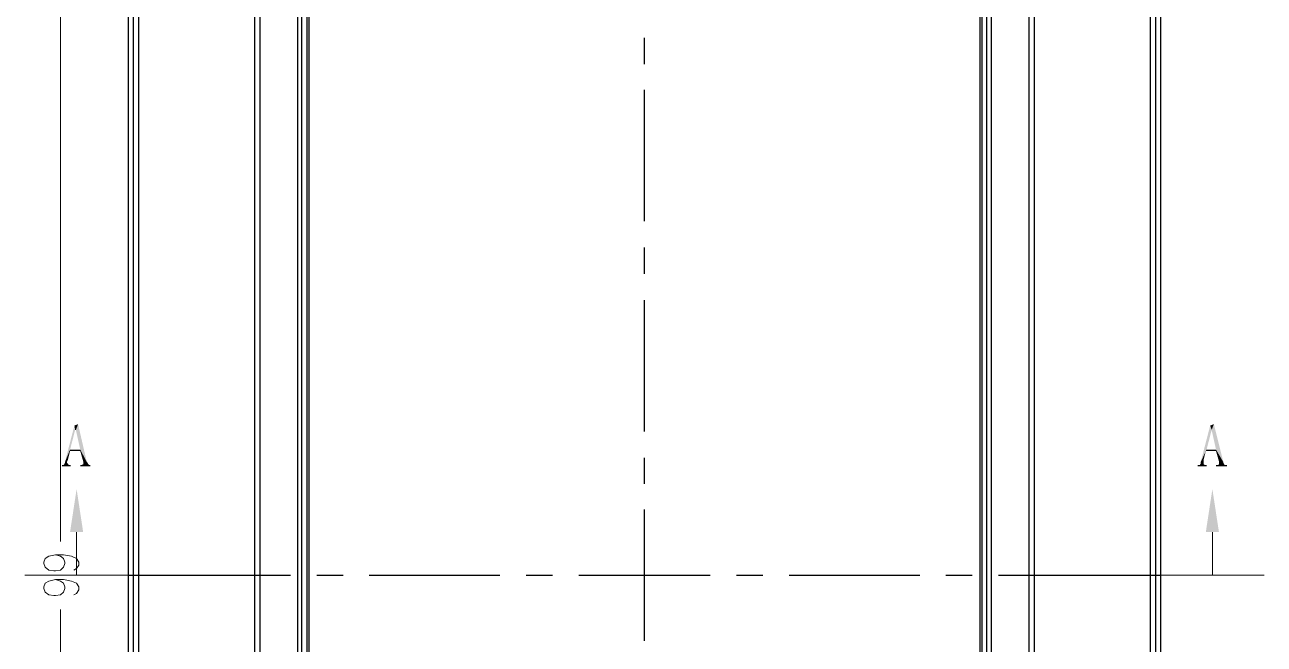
# Model space of a CAD drawing. Header units: millimetres. Extents: x 9 to 367, y 9 to 251.
# Drawn here: x 46.5 to 118.4, y 165.8 to 201.7 of the extents above; entities that cross this region are included whole.
import ezdxf

# ---------------------------------------------------------------- set-up
doc = ezdxf.new("R2010")
doc.units = ezdxf.units.MM
doc.layers.add('图层 1', color=7, linetype='Continuous')

msp = doc.modelspace()

# ---------------------------------------------------------------- hatches: boundary and pattern name
at = {"layer": '图层 1'}
h = msp.add_hatch(color=6, dxfattribs=at)
h.dxf.hatch_style = 2
h.paths.add_polyline_path([(48.810298, 176.360631), (49.360631, 178.477298), (49.402965, 178.223298)])
h = msp.add_hatch(color=6, dxfattribs=at)
h.dxf.hatch_style = 2
h.paths.add_polyline_path([(49.360631, 178.477298), (49.445298, 178.223298), (49.402965, 178.223298)])
h = msp.add_hatch(color=6, dxfattribs=at)
h.dxf.hatch_style = 2
h.paths.add_polyline_path([(49.445404, 178.223404), (49.360737, 178.477404), (49.572404, 178.562071)])
h = msp.add_hatch(color=6, dxfattribs=at)
h.dxf.hatch_style = 2
h.paths.add_polyline_path([(49.572333, 178.562071), (49.699333, 177.080404), (49.445333, 178.223404)])
h = msp.add_hatch(color=6, dxfattribs=at)
h.dxf.hatch_style = 2
h.paths.add_polyline_path([(49.572333, 178.562071), (50.080333, 176.360737), (49.699333, 177.080404)])
h = msp.add_hatch(color=6, dxfattribs=at)
h.dxf.hatch_style = 2
h.paths.add_polyline_path([(114.681035, 176.360631), (115.231369, 178.477298), (115.316035, 178.223298)])
h = msp.add_hatch(color=6, dxfattribs=at)
h.dxf.hatch_style = 2
h.paths.add_polyline_path([(115.315965, 178.223404), (115.231298, 178.477404), (115.442965, 178.562071)])
h = msp.add_hatch(color=6, dxfattribs=at)
h.dxf.hatch_style = 2
h.paths.add_polyline_path([(115.231369, 178.477298), (115.316035, 178.223298)])
h = msp.add_hatch(color=6, dxfattribs=at)
h.dxf.hatch_style = 2
h.paths.add_polyline_path([(115.443071, 178.562071), (115.570071, 177.080404), (115.316071, 178.223404)])
h = msp.add_hatch(color=6, dxfattribs=at)
h.dxf.hatch_style = 2
h.paths.add_polyline_path([(115.443071, 178.562071), (115.993404, 176.360737), (115.570071, 177.080404)])
h = msp.add_hatch(color=6, dxfattribs=at)
h.dxf.hatch_style = 2
h.paths.add_polyline_path([(48.810298, 176.360631), (49.402965, 178.223298), (49.106631, 177.080298)])
h = msp.add_hatch(color=6, dxfattribs=at)
h.dxf.hatch_style = 2
h.paths.add_polyline_path([(114.681035, 176.360631), (115.316035, 178.223298), (115.019702, 177.080298)])
h = msp.add_hatch(color=6, dxfattribs=at)
h.dxf.hatch_style = 2
h.paths.add_polyline_path([(48.810298, 176.360631), (49.106631, 176.995631), (48.979631, 176.487631)])
h = msp.add_hatch(color=6, dxfattribs=at)
h.dxf.hatch_style = 2
h.paths.add_polyline_path([(49.106737, 176.995561), (48.810404, 176.360561), (49.106737, 177.080227)])
h = msp.add_hatch(color=6, dxfattribs=at)
h.dxf.hatch_style = 2
h.paths.add_polyline_path([(49.106737, 177.080333), (49.699404, 177.080333), (49.699404, 176.995667)])
h = msp.add_hatch(color=6, dxfattribs=at)
h.dxf.hatch_style = 2
h.paths.add_polyline_path([(49.106737, 177.080333), (49.699404, 176.995667), (49.106737, 176.995667)])
h = msp.add_hatch(color=6, dxfattribs=at)
h.dxf.hatch_style = 2
h.paths.add_polyline_path([(50.080333, 176.360631), (49.699333, 176.995631), (49.699333, 177.080298)])
h = msp.add_hatch(color=6, dxfattribs=at)
h.dxf.hatch_style = 2
h.paths.add_polyline_path([(50.080333, 176.360631), (49.868667, 176.402965), (49.699333, 176.995631)])
h = msp.add_hatch(color=6, dxfattribs=at)
h.dxf.hatch_style = 2
h.paths.add_polyline_path([(114.977298, 176.995561), (114.680965, 176.360561), (115.019631, 177.080227)])
h = msp.add_hatch(color=6, dxfattribs=at)
h.dxf.hatch_style = 2
h.paths.add_polyline_path([(114.681035, 176.360631), (114.977369, 176.995631), (114.850369, 176.487631)])
h = msp.add_hatch(color=6, dxfattribs=at)
h.dxf.hatch_style = 2
h.paths.add_polyline_path([(115.019667, 177.080333), (115.57, 176.995667), (114.977333, 176.995667)])
h = msp.add_hatch(color=6, dxfattribs=at)
h.dxf.hatch_style = 2
h.paths.add_polyline_path([(115.019667, 177.080333), (115.57, 177.080333), (115.57, 176.995667)])
h = msp.add_hatch(color=6, dxfattribs=at)
h.dxf.hatch_style = 2
h.paths.add_polyline_path([(115.993263, 176.360631), (115.569929, 176.995631), (115.569929, 177.080298)])
h = msp.add_hatch(color=6, dxfattribs=at)
h.dxf.hatch_style = 2
h.paths.add_polyline_path([(115.993263, 176.360631), (115.739263, 176.402965), (115.569929, 176.995631)])
h = msp.add_hatch(color=6, dxfattribs=at)
h.dxf.hatch_style = 2
h.paths.add_polyline_path([(49.148929, 176.106737), (48.640929, 176.106737), (48.979596, 176.233737)])
h = msp.add_hatch(color=6, dxfattribs=at)
h.dxf.hatch_style = 2
h.paths.add_polyline_path([(48.640965, 176.106737), (48.937298, 176.318404), (48.979631, 176.276071)])
h = msp.add_hatch(color=6, dxfattribs=at)
h.dxf.hatch_style = 2
h.paths.add_polyline_path([(48.640965, 176.106737), (48.979631, 176.276071), (48.979631, 176.233737)])
h = msp.add_hatch(color=6, dxfattribs=at)
h.dxf.hatch_style = 2
h.paths.add_polyline_path([(48.640965, 176.106737), (48.683298, 176.191404), (48.725631, 176.191404)])
h = msp.add_hatch(color=6, dxfattribs=at)
h.dxf.hatch_style = 2
h.paths.add_polyline_path([(48.640965, 176.106737), (48.683298, 176.191404)])
h = msp.add_hatch(color=6, dxfattribs=at)
h.dxf.hatch_style = 2
h.paths.add_polyline_path([(48.640965, 176.106737), (48.640965, 176.191404), (48.683298, 176.191404)])
h = msp.add_hatch(color=6, dxfattribs=at)
h.dxf.hatch_style = 2
h.paths.add_polyline_path([(48.937404, 176.318263), (48.641071, 176.106596), (48.725737, 176.191263)])
h = msp.add_hatch(color=6, dxfattribs=at)
h.dxf.hatch_style = 2
h.paths.add_polyline_path([(48.937404, 176.318263), (48.725737, 176.191263), (48.768071, 176.233596)])
h = msp.add_hatch(color=6, dxfattribs=at)
h.dxf.hatch_style = 2
h.paths.add_polyline_path([(48.937404, 176.403), (48.937404, 176.318333), (48.768071, 176.233667)])
h = msp.add_hatch(color=6, dxfattribs=at)
h.dxf.hatch_style = 2
h.paths.add_polyline_path([(48.937404, 176.403), (48.768071, 176.233667), (48.810404, 176.318333)])
h = msp.add_hatch(color=6, dxfattribs=at)
h.dxf.hatch_style = 2
h.paths.add_polyline_path([(48.937404, 176.318263), (48.768071, 176.233596)])
h = msp.add_hatch(color=6, dxfattribs=at)
h.dxf.hatch_style = 2
h.paths.add_polyline_path([(48.810298, 176.360631), (48.979631, 176.487631), (48.937298, 176.402965)])
h = msp.add_hatch(color=6, dxfattribs=at)
h.dxf.hatch_style = 2
h.paths.add_polyline_path([(48.810298, 176.318263), (48.810298, 176.360596), (48.937298, 176.402929)])
h = msp.add_hatch(color=6, dxfattribs=at)
h.dxf.hatch_style = 2
h.paths.add_polyline_path([(49.148929, 176.106737), (48.979596, 176.233737), (49.064263, 176.191404)])
h = msp.add_hatch(color=6, dxfattribs=at)
h.dxf.hatch_style = 2
h.paths.add_polyline_path([(49.148929, 176.106737), (49.064263, 176.191404), (49.106596, 176.191404)])
h = msp.add_hatch(color=6, dxfattribs=at)
h.dxf.hatch_style = 2
h.paths.add_polyline_path([(49.106737, 176.191298), (49.149071, 176.191298), (49.149071, 176.106631)])
h = msp.add_hatch(color=6, dxfattribs=at)
h.dxf.hatch_style = 2
h.paths.add_polyline_path([(49.699298, 176.106737), (49.741631, 176.191404), (49.783965, 176.191404)])
h = msp.add_hatch(color=6, dxfattribs=at)
h.dxf.hatch_style = 2
h.paths.add_polyline_path([(49.699298, 176.106737), (49.699298, 176.191404), (49.741631, 176.191404)])
h = msp.add_hatch(color=6, dxfattribs=at)
h.dxf.hatch_style = 2
h.paths.add_polyline_path([(50.165071, 176.233702), (50.292071, 176.106702), (49.699404, 176.106702)])
h = msp.add_hatch(color=6, dxfattribs=at)
h.dxf.hatch_style = 2
h.paths.add_polyline_path([(50.165071, 176.233702), (49.699404, 176.106702), (49.784071, 176.191369)])
h = msp.add_hatch(color=6, dxfattribs=at)
h.dxf.hatch_style = 2
h.paths.add_polyline_path([(50.165071, 176.233702), (49.784071, 176.191369), (49.868737, 176.233702)])
h = msp.add_hatch(color=6, dxfattribs=at)
h.dxf.hatch_style = 2
h.paths.add_polyline_path([(49.868631, 176.318263), (50.080298, 176.360596), (50.122631, 176.318263)])
h = msp.add_hatch(color=6, dxfattribs=at)
h.dxf.hatch_style = 2
h.paths.add_polyline_path([(49.868631, 176.276071), (49.868631, 176.318404), (50.122631, 176.318404)])
h = msp.add_hatch(color=6, dxfattribs=at)
h.dxf.hatch_style = 2
h.paths.add_polyline_path([(49.868631, 176.276071), (50.122631, 176.318404), (50.164965, 176.233737)])
h = msp.add_hatch(color=6, dxfattribs=at)
h.dxf.hatch_style = 2
h.paths.add_polyline_path([(50.080333, 176.360631), (49.868667, 176.318298), (49.868667, 176.402965)])
h = msp.add_hatch(color=6, dxfattribs=at)
h.dxf.hatch_style = 2
h.paths.add_polyline_path([(50.165071, 176.233702), (49.868737, 176.233702), (49.868737, 176.276035)])
h = msp.add_hatch(color=6, dxfattribs=at)
h.dxf.hatch_style = 2
h.paths.add_polyline_path([(50.165071, 176.233702), (49.868737, 176.233702)])
h = msp.add_hatch(color=6, dxfattribs=at)
h.dxf.hatch_style = 2
h.paths.add_polyline_path([(50.292035, 176.106737), (50.165035, 176.233737), (50.207369, 176.191404)])
h = msp.add_hatch(color=6, dxfattribs=at)
h.dxf.hatch_style = 2
h.paths.add_polyline_path([(50.292035, 176.106737), (50.165035, 176.233737)])
h = msp.add_hatch(color=6, dxfattribs=at)
h.dxf.hatch_style = 2
h.paths.add_polyline_path([(50.292035, 176.106737), (50.207369, 176.191404), (50.249702, 176.191404)])
h = msp.add_hatch(color=6, dxfattribs=at)
h.dxf.hatch_style = 2
h.paths.add_polyline_path([(50.249631, 176.191298), (50.291965, 176.191298), (50.291965, 176.106631)])
h = msp.add_hatch(color=6, dxfattribs=at)
h.dxf.hatch_style = 2
h.paths.add_polyline_path([(50.292035, 176.106737), (50.249702, 176.191404)])
h = msp.add_hatch(color=6, dxfattribs=at)
h.dxf.hatch_style = 2
h.paths.add_polyline_path([(115.019667, 176.106737), (114.511667, 176.106737), (114.850333, 176.233737)])
h = msp.add_hatch(color=6, dxfattribs=at)
h.dxf.hatch_style = 2
h.paths.add_polyline_path([(114.511702, 176.106737), (114.850369, 176.318404), (114.850369, 176.276071)])
h = msp.add_hatch(color=6, dxfattribs=at)
h.dxf.hatch_style = 2
h.paths.add_polyline_path([(114.850369, 176.318263), (114.511702, 176.106596), (114.638702, 176.191263)])
h = msp.add_hatch(color=6, dxfattribs=at)
h.dxf.hatch_style = 2
h.paths.add_polyline_path([(114.511702, 176.106737), (114.850369, 176.276071), (114.850369, 176.233737)])
h = msp.add_hatch(color=6, dxfattribs=at)
h.dxf.hatch_style = 2
h.paths.add_polyline_path([(114.511702, 176.106737), (114.554035, 176.191404), (114.638702, 176.191404)])
h = msp.add_hatch(color=6, dxfattribs=at)
h.dxf.hatch_style = 2
h.paths.add_polyline_path([(114.511702, 176.106737), (114.554035, 176.191404)])
h = msp.add_hatch(color=6, dxfattribs=at)
h.dxf.hatch_style = 2
h.paths.add_polyline_path([(114.511702, 176.106737), (114.511702, 176.191404), (114.554035, 176.191404)])
h = msp.add_hatch(color=6, dxfattribs=at)
h.dxf.hatch_style = 2
h.paths.add_polyline_path([(114.850369, 176.318263), (114.638702, 176.233596), (114.681035, 176.233596)])
h = msp.add_hatch(color=6, dxfattribs=at)
h.dxf.hatch_style = 2
h.paths.add_polyline_path([(114.850369, 176.318263), (114.638702, 176.191263), (114.638702, 176.233596)])
h = msp.add_hatch(color=6, dxfattribs=at)
h.dxf.hatch_style = 2
h.paths.add_polyline_path([(114.681035, 176.360631), (114.850369, 176.487631), (114.850369, 176.402965)])
h = msp.add_hatch(color=6, dxfattribs=at)
h.dxf.hatch_style = 2
h.paths.add_polyline_path([(114.850369, 176.403), (114.850369, 176.318333), (114.681035, 176.233667)])
h = msp.add_hatch(color=6, dxfattribs=at)
h.dxf.hatch_style = 2
h.paths.add_polyline_path([(114.850369, 176.403), (114.681035, 176.233667), (114.681035, 176.318333)])
h = msp.add_hatch(color=6, dxfattribs=at)
h.dxf.hatch_style = 2
h.paths.add_polyline_path([(114.681035, 176.318263), (114.681035, 176.360596), (114.850369, 176.402929)])
h = msp.add_hatch(color=6, dxfattribs=at)
h.dxf.hatch_style = 2
h.paths.add_polyline_path([(115.019667, 176.106737), (114.850333, 176.233737), (114.935, 176.191404)])
h = msp.add_hatch(color=6, dxfattribs=at)
h.dxf.hatch_style = 2
h.paths.add_polyline_path([(115.019667, 176.106737), (114.935, 176.191404), (114.977333, 176.191404)])
h = msp.add_hatch(color=6, dxfattribs=at)
h.dxf.hatch_style = 2
h.paths.add_polyline_path([(114.977298, 176.191298), (115.019631, 176.191298), (115.019631, 176.106631)])
h = msp.add_hatch(color=6, dxfattribs=at)
h.dxf.hatch_style = 2
h.paths.add_polyline_path([(116.035631, 176.233702), (116.204965, 176.106702), (115.569965, 176.106702)])
h = msp.add_hatch(color=6, dxfattribs=at)
h.dxf.hatch_style = 2
h.paths.add_polyline_path([(116.035631, 176.233702), (115.569965, 176.106702), (115.696965, 176.191369)])
h = msp.add_hatch(color=6, dxfattribs=at)
h.dxf.hatch_style = 2
h.paths.add_polyline_path([(115.570035, 176.106737), (115.654702, 176.191404), (115.697035, 176.191404)])
h = msp.add_hatch(color=6, dxfattribs=at)
h.dxf.hatch_style = 2
h.paths.add_polyline_path([(115.570035, 176.106737), (115.570035, 176.191404), (115.654702, 176.191404)])
h = msp.add_hatch(color=6, dxfattribs=at)
h.dxf.hatch_style = 2
h.paths.add_polyline_path([(116.035631, 176.233702), (115.696965, 176.191369), (115.739298, 176.233702)])
h = msp.add_hatch(color=6, dxfattribs=at)
h.dxf.hatch_style = 2
h.paths.add_polyline_path([(115.993263, 176.360631), (115.739263, 176.318298), (115.739263, 176.402965)])
h = msp.add_hatch(color=6, dxfattribs=at)
h.dxf.hatch_style = 2
h.paths.add_polyline_path([(116.035631, 176.233702), (115.739298, 176.233702), (115.739298, 176.276035)])
h = msp.add_hatch(color=6, dxfattribs=at)
h.dxf.hatch_style = 2
h.paths.add_polyline_path([(116.035631, 176.233702), (115.739298, 176.233702)])
h = msp.add_hatch(color=6, dxfattribs=at)
h.dxf.hatch_style = 2
h.paths.add_polyline_path([(115.739369, 176.318263), (115.993369, 176.360596), (115.993369, 176.318263)])
h = msp.add_hatch(color=6, dxfattribs=at)
h.dxf.hatch_style = 2
h.paths.add_polyline_path([(115.739369, 176.276071), (115.739369, 176.318404), (115.993369, 176.318404)])
h = msp.add_hatch(color=6, dxfattribs=at)
h.dxf.hatch_style = 2
h.paths.add_polyline_path([(115.739369, 176.276071), (115.993369, 176.318404), (116.035702, 176.233737)])
h = msp.add_hatch(color=6, dxfattribs=at)
h.dxf.hatch_style = 2
h.paths.add_polyline_path([(116.204965, 176.106737), (116.035631, 176.233737), (116.077965, 176.191404)])
h = msp.add_hatch(color=6, dxfattribs=at)
h.dxf.hatch_style = 2
h.paths.add_polyline_path([(116.204965, 176.106737), (116.035631, 176.233737)])
h = msp.add_hatch(color=6, dxfattribs=at)
h.dxf.hatch_style = 2
h.paths.add_polyline_path([(116.204965, 176.106737), (116.077965, 176.191404), (116.120298, 176.191404)])
h = msp.add_hatch(color=6, dxfattribs=at)
h.dxf.hatch_style = 2
h.paths.add_polyline_path([(116.204965, 176.106737), (116.120298, 176.191404), (116.162631, 176.191404)])
h = msp.add_hatch(color=6, dxfattribs=at)
h.dxf.hatch_style = 2
h.paths.add_polyline_path([(116.162596, 176.191298), (116.204929, 176.191298), (116.204929, 176.106631)])
h = msp.add_hatch(color=2, dxfattribs=at)
h.dxf.hatch_style = 2
h.paths.add_polyline_path([(49.868631, 172.296631), (49.106631, 172.296631), (49.487631, 174.794298)])
h = msp.add_hatch(color=2, dxfattribs=at)
h.dxf.hatch_style = 2
h.paths.add_polyline_path([(115.739369, 172.296631), (114.977369, 172.296631), (115.358369, 174.794298)])

# ---------------------------------------------------------------- linework, layer by layer
at = {"layer": '图层 1', "color": 7, "lineweight": 25}
for points in [[(52.493263, 117.051596), (52.493263, 222.503929)], [(52.789702, 117.390263), (52.789702, 222.165263)], [(53.086, 222.165263), (53.086, 117.390263)], [(111.759929, 117.390263), (111.759929, 222.165263)], [(112.056369, 222.165263), (112.056369, 117.390263)], [(112.352667, 222.503894), (112.352667, 117.051561)], [(59.817035, 119.676404), (59.817035, 219.879404)], [(60.113298, 219.879263), (60.113298, 119.676263)], [(104.732631, 119.676404), (104.732631, 219.879404)], [(105.028894, 219.879263), (105.028894, 119.676263)], [(62.314702, 121.369667), (62.314702, 218.228333)], [(62.526404, 218.228369), (62.526404, 121.327369)], [(62.865071, 121.327298), (62.865071, 218.228298)], [(62.949631, 218.228369), (62.949631, 121.369702)], [(62.949631, 218.186), (62.949631, 121.369667)], [(101.896263, 121.369667), (101.896263, 218.228333)], [(101.896263, 121.369667), (101.896263, 218.186)], [(101.981035, 218.228369), (101.981035, 121.327369)], [(102.277298, 121.327298), (102.277298, 218.228298)], [(102.531369, 218.228369), (102.531369, 121.369702)]]:
    msp.add_lwpolyline(points, dxfattribs=at)
at = {"layer": '图层 1', "color": 3, "lineweight": 5}
for points in [[(48.556369, 217.212227), (48.556369, 171.746227)], [(48.556369, 122.385631), (48.556369, 167.809298)]]:
    msp.add_lwpolyline(points, dxfattribs=at)
at = {"layer": '图层 1', "color": 1, "lineweight": 25}
for points in [[(82.423035, 199.432263), (82.423035, 200.956263)], [(82.423035, 190.330667), (82.423035, 197.950667)], [(82.423035, 187.282631), (82.423035, 188.806631)], [(82.423035, 178.138667), (82.423035, 185.758667)], [(82.423035, 175.090596), (82.423035, 176.614596)], [(82.423035, 165.989), (82.423035, 173.609)], [(52.493263, 169.798929), (61.891263, 169.798929)], [(63.415263, 169.798929), (64.939263, 169.798929)], [(66.463298, 169.798929), (74.040965, 169.798929)], [(75.565071, 169.798929), (77.089071, 169.798929)], [(78.612929, 169.798929), (86.232929, 169.798929)], [(87.756929, 169.798929), (89.280929, 169.798929)], [(90.804965, 169.798929), (98.382631, 169.798929)], [(99.906737, 169.798929), (101.430737, 169.798929)], [(102.954596, 169.798929), (112.352596, 169.798929)]]:
    msp.add_lwpolyline(points, dxfattribs=at)
at = {"layer": '图层 1', "color": 2, "lineweight": 5}
for points in [[(49.487596, 169.798929), (49.487596, 172.296596)], [(115.358333, 169.798929), (115.358333, 172.296596)], [(46.481929, 169.798929), (52.493263, 169.798929)], [(112.352667, 169.798929), (118.364, 169.798929)]]:
    msp.add_lwpolyline(points, dxfattribs=at)
at = {"layer": '图层 1', "color": 7, "lineweight": 5}
for points in [[(48.259929, 170.984404), (48.556263, 170.899737), (48.725596, 170.772737), (48.810263, 170.561071), (48.810263, 170.476404), (48.725596, 170.264737), (48.556263, 170.095404), (48.259929, 170.053071), (48.175263, 170.053071), (47.878929, 170.095404), (47.667263, 170.264737), (47.582596, 170.476404), (47.582596, 170.561071), (47.667263, 170.772737), (47.878929, 170.899737), (48.259929, 170.984404), (48.725596, 170.984404), (49.191263, 170.899737), (49.487596, 170.772737), (49.614596, 170.561071), (49.614596, 170.391737), (49.487596, 170.180071), (49.318263, 170.095404)], [(48.259929, 169.545035), (48.556263, 169.460369), (48.725596, 169.333369), (48.810263, 169.121702), (48.810263, 169.037035), (48.725596, 168.825369), (48.556263, 168.656035), (48.259929, 168.613702), (48.175263, 168.613702), (47.878929, 168.656035), (47.667263, 168.825369), (47.582596, 169.037035), (47.582596, 169.121702), (47.667263, 169.333369), (47.878929, 169.460369), (48.259929, 169.545035), (48.725596, 169.545035), (49.191263, 169.460369), (49.487596, 169.333369), (49.614596, 169.121702), (49.614596, 168.952369), (49.487596, 168.740702), (49.318263, 168.656035)]]:
    msp.add_lwpolyline(points, dxfattribs=at)

doc.saveas('drawing.dxf')
